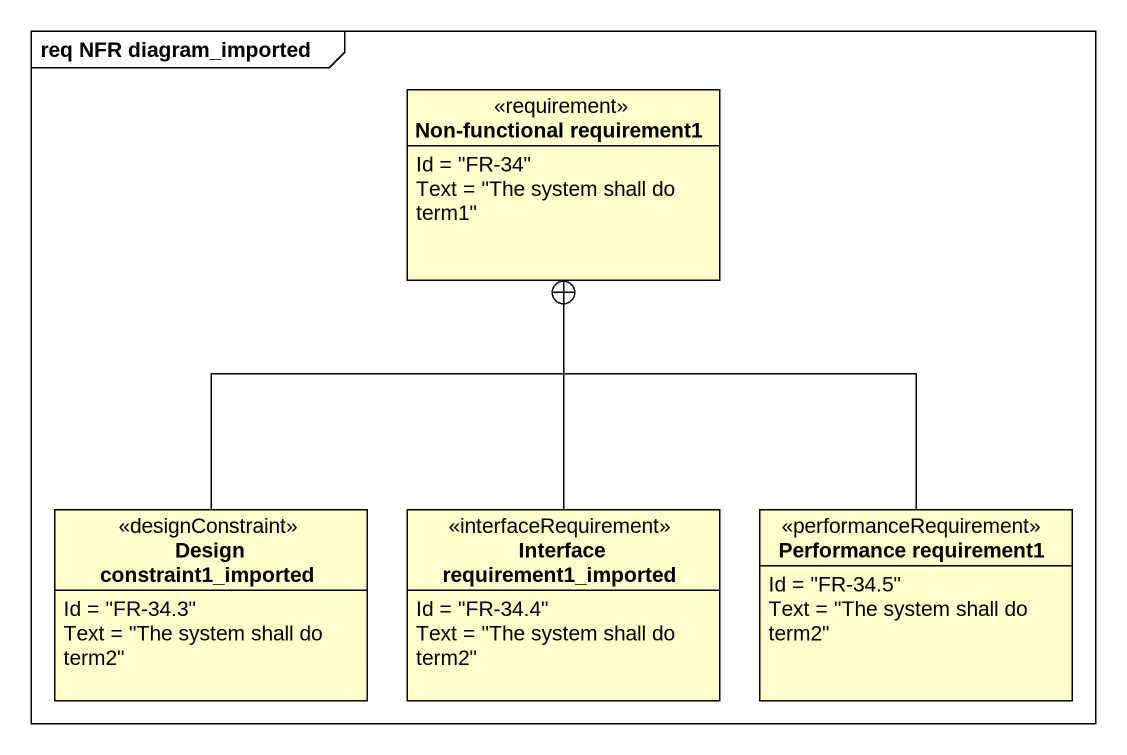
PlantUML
@startuml
mainframe req NFR diagram_imported
hide circle
hide empty members
class "Non-functional requirement1" as Non_functional_requirement1 <<requirement>> {
  Id = "FR-34"
  Text = "The system shall do term1"
}
class "Design constraint1_imported" as Design_constraint1_imported <<designConstraint>> {
  Id = "FR-34.3"
  Text = "The system shall do term2"
}
class "Interface requirement1_imported" as Interface_requirement1 <<interfaceRequirement>> {
  Id = "FR-34.4"
  Text = "The system shall do term2"
}
class "Performance requirement1" as Performance_requirement1 <<performanceRequirement>> {
  Id = "FR-34.5"
  Text = "The system shall do term2"
}
Design_constraint1_imported -up-+ Non_functional_requirement1
Interface_requirement1 -up-+ Non_functional_requirement1
Performance_requirement1 -up-+ Non_functional_requirement1
@enduml
